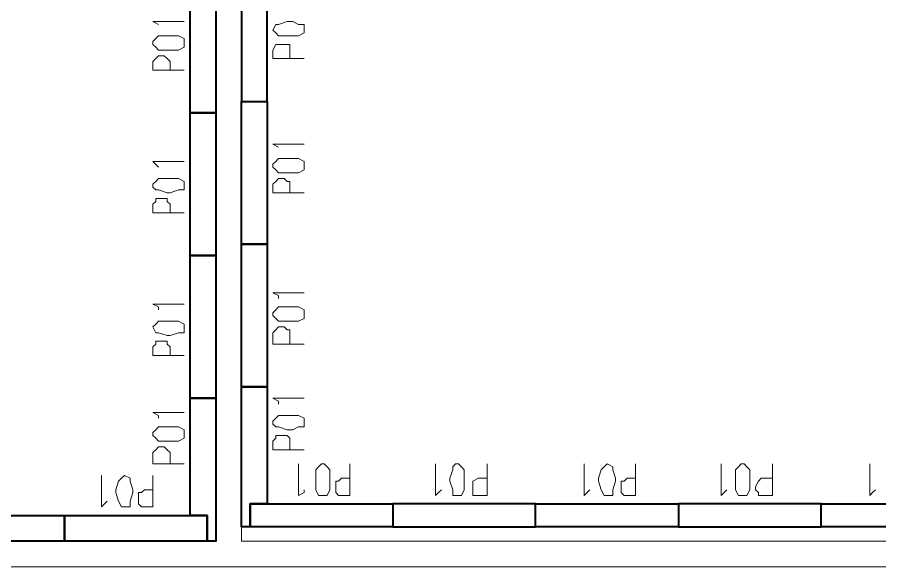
# Model space of a CAD drawing. Header units: inches. Extents: x 5 to 1823, y 18 to 726.
# Drawn here: x 494.61 to 501.39, y 299.56 to 303.89 of the extents above; entities that cross this region are included whole.
import ezdxf

# ---------------------------------------------------------------- set-up
doc = ezdxf.new("R2010")
doc.units = ezdxf.units.IN
doc.header["$MEASUREMENT"] = 0
for name, color, linetype in [('PDF2_01', 1, 'Continuous'), ('PDF2_D_Alvenaria', 7, 'Continuous'), ('PDF2_D_Paineis PUR 150mm', 1, 'Continuous'), ('PDF2_D_Textos Paineis Parede', 3, 'Continuous')]:
    doc.layers.add(name, color=color, linetype=linetype)

msp = doc.modelspace()

# ---------------------------------------------------------------- linework, layer by layer
at = {"layer": 'PDF2_01', "lineweight": 5}
msp.add_lwpolyline([(496.5709, 307.5117), (506.3151, 307.5117), (506.3151, 300.0577), (496.5709, 300.0577)], close=True, dxfattribs=at)
at = {"layer": 'PDF2_D_Alvenaria', "lineweight": 5}
msp.add_lwpolyline([(556.181, 299.5637), (476.3641, 299.5637), (476.3641, 312.3389), (476.5662, 312.3389), (476.5662, 299.7658), (496.1668, 299.7658), (496.1668, 307.7138), (496.3688, 307.7138), (496.3688, 299.7658), (556.181, 299.7658)], dxfattribs=at)
at = {"layer": 'PDF2_D_Paineis PUR 150mm', "lineweight": 40}
for points in [[(496.5709, 304.346), (496.3688, 304.346), (496.3688, 303.2234), (496.5709, 303.2234), (496.5709, 304.346), (496.5709, 305.4686), (496.3688, 305.4686), (496.3688, 304.346)], [(496.1668, 304.2562), (496.1668, 303.1336), (495.9647, 303.1336), (495.9647, 304.2562)], [(496.5709, 302.1008), (496.3688, 302.1008), (496.3688, 303.2234), (496.5709, 303.2234), (496.5709, 302.1008), (496.5709, 300.9782), (496.3688, 300.9782), (496.3688, 302.1008)], [(496.1668, 303.1336), (496.1668, 302.011), (495.9647, 302.011), (495.9647, 303.1336)], [(496.1668, 302.011), (496.1668, 300.8884), (495.9647, 300.8884), (495.9647, 302.011)], [(496.5709, 300.9782), (496.5709, 300.0577), (496.4362, 300.0577), (496.4362, 299.878), (496.3688, 299.878), (496.3688, 300.9782)], [(496.1668, 300.8884), (496.1668, 299.7658), (496.0994, 299.7658), (496.0994, 299.9678), (495.9647, 299.9678), (495.9647, 300.8884)], [(496.4362, 300.0577), (497.5588, 300.0577), (497.5588, 299.878), (496.4362, 299.878)], [(498.6814, 300.0577), (497.5588, 300.0577), (497.5588, 299.878), (498.6814, 299.878)], [(498.6814, 300.0577), (499.804, 300.0577), (499.804, 299.878), (498.6814, 299.878)], [(500.9266, 300.0577), (499.804, 300.0577), (499.804, 299.878), (500.9266, 299.878)], [(500.9266, 300.0577), (502.0492, 300.0577), (502.0492, 299.878), (500.9266, 299.878)], [(493.8542, 299.9678), (494.9768, 299.9678), (494.9768, 299.7658), (493.8542, 299.7658)], [(494.9768, 299.9678), (496.0994, 299.9678), (496.0994, 299.7658), (494.9768, 299.7658)]]:
    msp.add_lwpolyline(points, close=True, dxfattribs=at)
at = {"layer": 'PDF2_D_Textos Paineis Parede', "lineweight": 5}
for points in [[(495.7177, 303.8296), (495.6728, 303.852), (495.9198, 303.852)], [(496.8628, 303.5602), (496.6158, 303.5602), (496.6158, 303.6275), (496.6383, 303.6724), (496.6607, 303.6724), (496.7056, 303.6724), (496.7281, 303.6724), (496.7505, 303.6724), (496.7505, 303.6275), (496.7505, 303.5602)], [(495.9198, 303.4704), (495.6728, 303.4704), (495.6728, 303.5377), (495.6953, 303.5602), (495.7177, 303.5826), (495.7626, 303.5826), (495.7851, 303.5602), (495.8075, 303.5377), (495.8075, 303.4704)], [(496.6607, 302.8642), (496.6158, 302.8866), (496.8628, 302.8866)], [(495.7177, 302.707), (495.6728, 302.7519), (495.9198, 302.7519)], [(496.8628, 302.5049), (496.6158, 302.5049), (496.6158, 302.5723), (496.6383, 302.5947), (496.6607, 302.6172), (496.7056, 302.6172), (496.7281, 302.5947), (496.7505, 302.5947), (496.7505, 302.5723), (496.7505, 302.5049)], [(495.9198, 302.3478), (495.6728, 302.3478), (495.6728, 302.4151), (495.6953, 302.4376), (495.6953, 302.46), (495.7177, 302.46), (495.7626, 302.46), (495.7851, 302.46), (495.7851, 302.4376), (495.8075, 302.4151), (495.8075, 302.3478)], [(496.6607, 301.6742), (496.6607, 301.6966), (496.6158, 301.7191), (496.8628, 301.7191)], [(495.7177, 301.5844), (495.7177, 301.6068), (495.6728, 301.6293), (495.9198, 301.6293)], [(496.8628, 301.315), (496.6158, 301.315), (496.6158, 301.4048), (496.6383, 301.4272), (496.6607, 301.4497), (496.7056, 301.4497), (496.7281, 301.4272), (496.7505, 301.4272), (496.7505, 301.4048), (496.7505, 301.315)], [(495.9198, 301.2252), (495.6728, 301.2252), (495.6728, 301.2925), (495.6953, 301.315), (495.6953, 301.3374), (495.7177, 301.3374), (495.7626, 301.3374), (495.7851, 301.3374), (495.7851, 301.315), (495.8075, 301.2925), (495.8075, 301.2252)], [(496.6607, 300.8435), (496.6607, 300.8659), (496.6158, 300.8884), (496.8628, 300.8884)], [(495.7177, 300.7312), (495.7177, 300.7537), (495.6728, 300.7761), (495.9198, 300.7761)], [(496.8628, 300.4842), (496.6158, 300.4842), (496.6158, 300.5516), (496.6383, 300.574), (496.6383, 300.5965), (496.6607, 300.5965), (496.7056, 300.5965), (496.7281, 300.5965), (496.7505, 300.574), (496.7505, 300.5516), (496.7505, 300.4842)], [(495.9198, 300.372), (495.6728, 300.372), (495.6728, 300.4618), (495.6953, 300.4842), (495.7177, 300.5067), (495.7626, 300.5067), (495.7851, 300.4842), (495.8075, 300.4618), (495.8075, 300.372)], [(496.8628, 300.1699), (496.8628, 300.1475), (496.8179, 300.125), (496.8179, 300.372)], [(497.222, 300.372), (497.222, 300.125), (497.1547, 300.125), (497.1322, 300.125), (497.1098, 300.1475), (497.1098, 300.1699), (497.1098, 300.1924), (497.1098, 300.2373), (497.1322, 300.2373), (497.1547, 300.2597), (497.222, 300.2597)], [(497.9405, 300.1699), (497.918, 300.1475), (497.8956, 300.125), (497.8956, 300.372)], [(498.2997, 300.372), (498.2997, 300.125), (498.2324, 300.125), (498.1875, 300.125), (498.1875, 300.1475), (498.1875, 300.1699), (498.1875, 300.1924), (498.1875, 300.2373), (498.2324, 300.2597), (498.2997, 300.2597)], [(499.108, 300.1699), (499.0855, 300.1475), (499.0631, 300.125), (499.0631, 300.372)], [(499.4672, 300.372), (499.4672, 300.125), (499.3999, 300.125), (499.3774, 300.125), (499.355, 300.1475), (499.355, 300.1699), (499.355, 300.1924), (499.355, 300.2373), (499.3774, 300.2373), (499.3999, 300.2597), (499.4672, 300.2597)], [(500.1857, 300.1699), (500.1632, 300.1475), (500.1408, 300.125), (500.1408, 300.372)], [(500.5449, 300.372), (500.5449, 300.125), (500.4551, 300.125), (500.4327, 300.125), (500.4327, 300.1475), (500.4102, 300.1699), (500.4102, 300.1924), (500.4327, 300.2373), (500.4551, 300.2597), (500.5449, 300.2597)], [(501.3532, 300.1699), (501.3307, 300.1475), (501.3083, 300.125), (501.3083, 300.372)], [(495.3136, 300.0801), (495.2911, 300.0577), (495.2687, 300.0352), (495.2687, 300.2822)], [(495.6728, 300.2822), (495.6728, 300.0352), (495.6055, 300.0352), (495.583, 300.0352), (495.5606, 300.0577), (495.5606, 300.0801), (495.5606, 300.125), (495.5606, 300.1475), (495.583, 300.1475), (495.6055, 300.1699), (495.6728, 300.1699)]]:
    msp.add_lwpolyline(points, dxfattribs=at)
for points in [[(496.6158, 303.7847), (496.6383, 303.7622), (496.6607, 303.7398), (496.7281, 303.7398), (496.773, 303.7398), (496.8179, 303.7398), (496.8628, 303.7622), (496.8628, 303.7847), (496.8628, 303.8296), (496.8179, 303.8296), (496.773, 303.852), (496.7281, 303.852), (496.6607, 303.8296), (496.6383, 303.8296)], [(495.6728, 303.6724), (495.6953, 303.65), (495.7177, 303.6275), (495.7851, 303.6275), (495.8075, 303.6275), (495.8749, 303.6275), (495.9198, 303.65), (495.9198, 303.6724), (495.9198, 303.6949), (495.9198, 303.7173), (495.8749, 303.7398), (495.8075, 303.7398), (495.7851, 303.7398), (495.7177, 303.7398), (495.6953, 303.7173), (495.6728, 303.6949)], [(496.6158, 302.707), (496.6383, 302.6845), (496.6607, 302.6621), (496.7281, 302.6621), (496.773, 302.6621), (496.8179, 302.6621), (496.8628, 302.6845), (496.8628, 302.707), (496.8628, 302.7294), (496.8628, 302.7519), (496.8179, 302.7743), (496.773, 302.7743), (496.7281, 302.7743), (496.6607, 302.7743), (496.6383, 302.7519), (496.6158, 302.7294)], [(495.6728, 302.5498), (495.6953, 302.5274), (495.7177, 302.5274), (495.7851, 302.5049), (495.8075, 302.5049), (495.8749, 302.5274), (495.9198, 302.5274), (495.9198, 302.5498), (495.9198, 302.5723), (495.9198, 302.5947), (495.8749, 302.6172), (495.8075, 302.6172), (495.7851, 302.6172), (495.7177, 302.6172), (495.6953, 302.5947), (495.6728, 302.5723)], [(496.6158, 301.5395), (496.6383, 301.517), (496.6607, 301.4946), (496.7281, 301.4946), (496.773, 301.4946), (496.8179, 301.4946), (496.8628, 301.517), (496.8628, 301.5395), (496.8628, 301.5619), (496.8628, 301.5844), (496.8179, 301.6068), (496.773, 301.6068), (496.7281, 301.6068), (496.6607, 301.6068), (496.6383, 301.5844), (496.6158, 301.5619)], [(495.6728, 301.4497), (495.6953, 301.4048), (495.7177, 301.4048), (495.7851, 301.3823), (495.8075, 301.3823), (495.8749, 301.4048), (495.9198, 301.4048), (495.9198, 301.4497), (495.9198, 301.4721), (495.8749, 301.4946), (495.8075, 301.4946), (495.7851, 301.4946), (495.7177, 301.4946), (495.6953, 301.4721)], [(496.6158, 300.6863), (496.6383, 300.6639), (496.6607, 300.6639), (496.7281, 300.6414), (496.773, 300.6414), (496.8179, 300.6639), (496.8628, 300.6639), (496.8628, 300.6863), (496.8628, 300.7088), (496.8628, 300.7312), (496.8179, 300.7537), (496.773, 300.7537), (496.7281, 300.7537), (496.6607, 300.7537), (496.6383, 300.7312), (496.6158, 300.7088)], [(495.6728, 300.5965), (495.6953, 300.574), (495.7177, 300.5516), (495.7851, 300.5516), (495.8075, 300.5516), (495.8749, 300.5516), (495.9198, 300.574), (495.9198, 300.5965), (495.9198, 300.619), (495.9198, 300.6414), (495.8749, 300.6639), (495.8075, 300.6639), (495.7851, 300.6639), (495.7177, 300.6639), (495.6953, 300.6414), (495.6728, 300.619)], [(497.02, 300.125), (497.0424, 300.125), (497.0649, 300.1699), (497.0649, 300.2373), (497.0649, 300.2597), (497.0649, 300.3271), (497.0424, 300.3495), (497.02, 300.372), (496.9975, 300.372), (496.975, 300.3495), (496.9526, 300.3271), (496.9526, 300.2597), (496.9526, 300.2373), (496.9526, 300.1699), (496.975, 300.125), (496.9975, 300.125)], [(498.0752, 300.125), (498.0976, 300.125), (498.1201, 300.1699), (498.1201, 300.2373), (498.1201, 300.2597), (498.1201, 300.3271), (498.0976, 300.3495), (498.0752, 300.372), (498.0527, 300.372), (498.0303, 300.3495), (498.0303, 300.3271), (498.0078, 300.2597), (498.0078, 300.2373), (498.0303, 300.1699), (498.0303, 300.125), (498.0527, 300.125)], [(499.2427, 300.125), (499.2876, 300.125), (499.2876, 300.1699), (499.3101, 300.2373), (499.3101, 300.2597), (499.2876, 300.3271), (499.2876, 300.3495), (499.2427, 300.372), (499.2202, 300.3495), (499.1978, 300.3271), (499.1753, 300.2597), (499.1753, 300.2373), (499.1978, 300.1699), (499.2202, 300.125)], [(500.3204, 300.125), (500.3428, 300.125), (500.3653, 300.1699), (500.3653, 300.2373), (500.3653, 300.2597), (500.3653, 300.3271), (500.3428, 300.3495), (500.3204, 300.372), (500.2979, 300.372), (500.2755, 300.3495), (500.253, 300.3271), (500.253, 300.2597), (500.253, 300.2373), (500.253, 300.1699), (500.2755, 300.125), (500.2979, 300.125)], [(495.4483, 300.0352), (495.4932, 300.0352), (495.4932, 300.0801), (495.5157, 300.1475), (495.5157, 300.1699), (495.4932, 300.2373), (495.4932, 300.2597), (495.4483, 300.2822), (495.4259, 300.2597), (495.4034, 300.2373), (495.381, 300.1699), (495.381, 300.1475), (495.4034, 300.0801), (495.4259, 300.0352)]]:
    msp.add_lwpolyline(points, close=True, dxfattribs=at)

doc.saveas('drawing.dxf')
